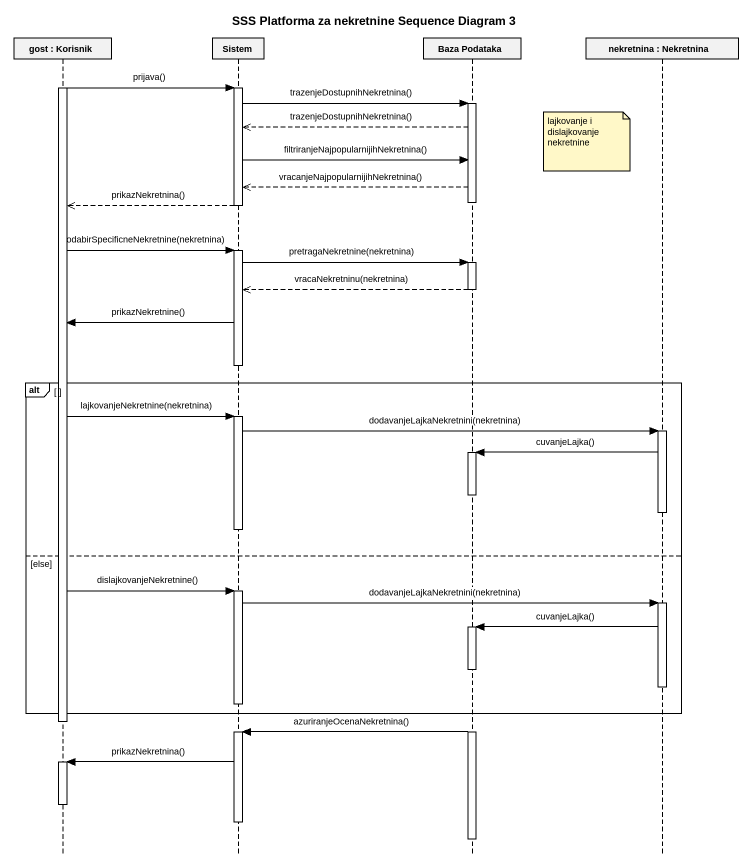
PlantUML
@startuml
title SSS Platforma za nekretnine Sequence Diagram 3
hide footbox
participant "gost : Korisnik" as gost
participant Sistem
participant "Baza Podataka" as Baza_Podataka
participant "nekretnina : Nekretnina" as nekretnina

activate gost
gost -> Sistem : prijava()
activate Sistem
Sistem -> Baza_Podataka : trazenjeDostupnihNekretnina()
activate Baza_Podataka
Baza_Podataka -->> Sistem : trazenjeDostupnihNekretnina()
note left of nekretnina : lajkovanje i dislajkovanje nekretnine
Sistem -> Baza_Podataka : filtriranjeNajpopularnijihNekretnina()
Baza_Podataka -->> Sistem : vracanjeNajpopularnijihNekretnina()
deactivate Baza_Podataka
Sistem -->> gost : prikazNekretnina()
deactivate Sistem
gost -> Sistem : odabirSpecificneNekretnine(nekretnina)
activate Sistem
Sistem -> Baza_Podataka : pretragaNekretnine(nekretnina)
activate Baza_Podataka
Baza_Podataka -->> Sistem : vracaNekretninu(nekretnina)
deactivate Baza_Podataka
Sistem -> gost : prikazNekretnine()
deactivate Sistem
alt
  gost -> Sistem : lajkovanjeNekretnine(nekretnina)
  activate Sistem
  Sistem -> nekretnina : dodavanjeLajkaNekretnini(nekretnina)
  activate nekretnina
  nekretnina -> Baza_Podataka : cuvanjeLajka()
  activate Baza_Podataka
  deactivate Baza_Podataka
  deactivate nekretnina
  deactivate Sistem
else else
  gost -> Sistem : dislajkovanjeNekretnine()
  activate Sistem
  Sistem -> nekretnina : dodavanjeLajkaNekretnini(nekretnina)
  activate nekretnina
  nekretnina -> Baza_Podataka : cuvanjeLajka()
  activate Baza_Podataka
  deactivate nekretnina
  deactivate Sistem
end
deactivate gost
Baza_Podataka -> Sistem : azuriranjeOcenaNekretnina()
activate Sistem
Sistem -> gost : prikazNekretnina()
activate gost
deactivate gost
deactivate Sistem
deactivate Baza_Podataka
@enduml
